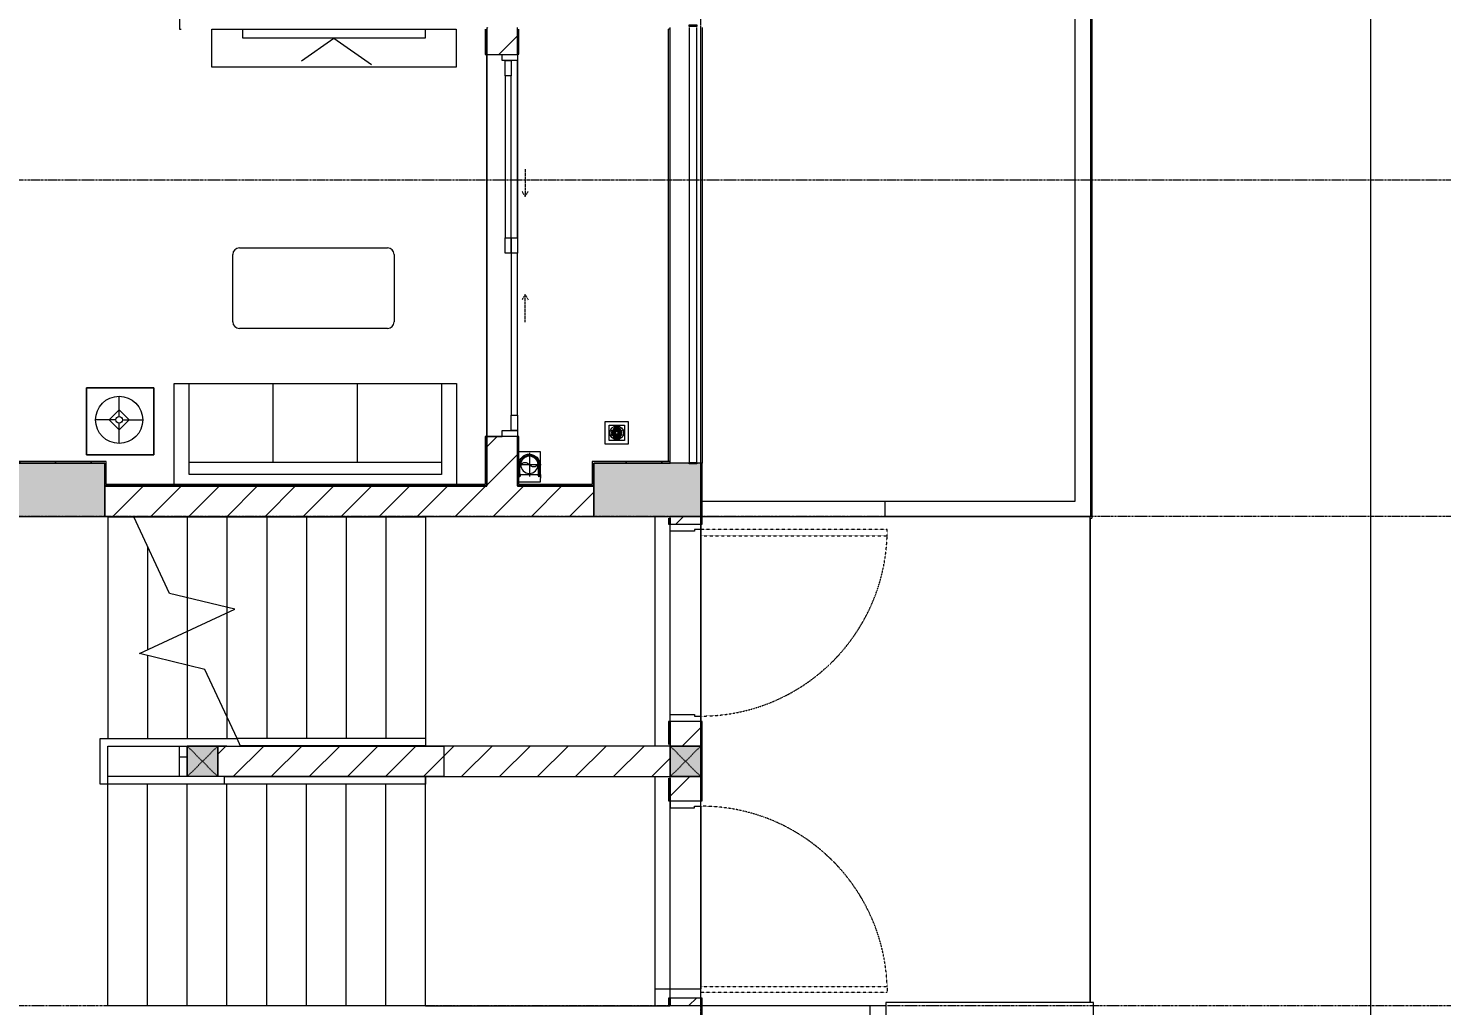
# Model space of a CAD drawing. Header units: millimetres. Extents: x 5356 to 209803, y -16346 to 109894.
# Drawn here: x 122853 to 132101, y 33837 to 40232 of the extents above; entities that cross this region are included whole.
import ezdxf

# ---------------------------------------------------------------- set-up
doc = ezdxf.new("R2010")
doc.units = ezdxf.units.MM
for name, pattern in [('Dash', [6, 3, -3]), ('Grid Line', [22.225, 12.7, -3.175, 3.175, -3.175]), ('IMPORT-CENTER _3_', [10.16, 6.35, -1.27, 1.27, -1.27]), ('NET VAN', [1.06, 0.53, -0.53]), ('Overhead', [3.96875, 2.38125, -1.5875])]:
    doc.linetypes.add(name, pattern=pattern)
for name, color, linetype, lineweight in [('0-1', 7, 'Continuous', 5), ('A-ANNO-DIMS', 211, 'Continuous', 9), ('A-ANNO-DIMS-220', 211, 'Continuous', 9), ('A-DETL-GENF-2', 9, 'NET VAN', 9), ('A-DOOR', 31, 'Continuous', 9), ('A-DOOR-FRAM', 31, 'Continuous', 9), ('A-DOOR-HDLN', 31, 'Dash', 9), ('A-FLOR', 192, 'Continuous', 9), ('A-FLOR-1', 9, 'Continuous', 9), ('A-FLOR-HRAL', 11, 'Continuous', 9), ('A-WALL', 113, 'Continuous', 9), ('A-WALL-3', 113, 'Continuous', 18), ('A-WALL-PATT-2', 9, 'Continuous', 9), ('A-WALL-PATT-3', 111, 'Continuous', 9), ('G-IMPT', 8, 'Continuous', 9), ('G-IMPT-2', 8, 'IMPORT-CENTER _3_', 9), ('I-FURN', 30, 'Continuous', 9), ('I-FURN-1', 9, 'Continuous', 9), ('I-WALL-1', 253, 'Continuous', 18), ('I-WALL-2', 9, 'Continuous', 9), ('I-WALL-3', 2, 'Continuous', 18), ('M-EQPM', 50, 'Continuous', 9), ('S-BEAM-1', 9, 'Continuous', 9), ('S-COLS', 52, 'Continuous', 9), ('S-COLS-1', 254, 'Continuous', 5), ('S-COLS-2', 253, 'Continuous', 18), ('S-COLS-4', 52, 'Continuous', 18), ('S-COLS-5', 52, 'Dash', 9), ('S-COLS-HDLN', 52, 'Dash', 9), ('S-GRID-1', 1, 'Grid Line', 9), ('S-STRS', 31, 'Continuous', 9), ('S-STRS-MBND', 31, 'Overhead', 9), ('S-STRS-MBND-1', 31, 'Continuous', 9)]:
    doc.layers.add(name, color=color, linetype=linetype, lineweight=lineweight)
doc.styles.add('Arial_2', font='arial_0.ttf', dxfattribs={"width": 0.9, "height": 660})
doc.dimstyles.new('1_Dim_chi_tiet_khu_đất_2', dxfattribs={"dimscale": 304.8, "dimtxt": 673.371204, "dimasz": 0.866142, "dimexe": 0.721785, "dimexo": 0.0625, "dimgap": 0.072178, "dimtad": 1, "dimdec": 0, "dimrnd": 5, "dimzin": 0, "dimdsep": 46, "dimtxsty": 'Arial_2', "dimblk1": 'OBLIQUE', "dimblk2": 'OBLIQUE', "dimsah": 1, "dimcen": 0.09, "dimdle": 0.721785, "dimazin": 0, "dimtfac": 1, "dimtdec": 4, "dimtix": 1, "dimtmove": 0, "dimatfit": 3, "dimfxl": 2.165354, "dimfxlon": 1, "dimtvp": 1, "dimtolj": 1, "dimtzin": 0, "dimarcsym": 2})
pattern_1 = [(45, (0, 0), (-116.67262, 116.67262), [])]
pattern_2 = [(45, (0, 0), (-124.4508, 124.4508), [])]

# ---------------------------------------------------------------- blocks, each defined once
blk = doc.blocks.new('NCV_TKTC_KET CAU_rvt-1-TKCS_MB ĐỊNH VỊ MỐC TỌA ĐỘ CÔNG TRÌNH')
at = {"layer": 'S-COLS-1'}
for points in [[(122052.6, 37036.9), (123352.6, 37036.9), (123352.6, 37386.9), (122052.6, 37386.9)], [(127227.6, 37036.9), (127252.6, 37036.9), (127252.6, 37386.9), (127227.6, 37386.9), (127227.6, 37381.9), (127177.6, 37381.9), (127177.6, 37386.9), (126552.6, 37386.9), (126552.6, 37036.9), (127177.6, 37036.9)]]:
    blk.add_hatch(color=256, dxfattribs=at).paths.add_polyline_path(points)
at = {"layer": 'A-FLOR-1'}
for p, q in [((123352.6, 37036.9), (126552.6, 37036.9)), ((125452.6, 37036.9), (125452.6, 35587.3))]:
    blk.add_line(p, q, dxfattribs=at)
at = {"layer": 'S-BEAM-1'}
for p, q in [((126952.6, 37036.9), (126952.6, 35535.6)), ((127252.6, 35696.9), (127252.6, 36986.9)), ((126952.6, 35335.6), (126952.6, 33946.9)), ((127252.6, 33887), (127252.6, 35177.4)), ((126952.6, 33946.9), (127252.6, 33946.9)), ((126952.6, 33946.9), (126952.6, 33836.9)), ((127252.6, 33887.4), (127252.6, 33946.9))]:
    blk.add_line(p, q, dxfattribs=at)
at = {"layer": 'S-COLS-2'}
for p, q in [((123352.6, 37386.9), (122052.6, 37386.9)), ((123352.6, 37036.9), (123352.6, 37386.9)), ((127177.6, 37386.9), (126552.6, 37386.9)), ((126552.6, 37386.9), (126552.6, 37036.9)), ((127252.6, 37386.9), (127227.6, 37386.9)), ((127252.6, 37036.9), (127252.6, 37386.9)), ((122052.6, 37036.9), (123352.6, 37036.9)), ((126552.6, 37036.9), (127252.6, 37036.9))]:
    blk.add_line(p, q, dxfattribs=at)
blk = doc.blocks.new('LOBBY_SOFA_1 - LOBBY_SOFA_1-851489-TKCS_MB ĐỊNH VỊ MỐC TỌA ĐỘ CÔNG TRÌNH')
at = {"layer": 'I-FURN'}
for p, q in [((-2172.3, 1064.5), (-2172.3, 1504.5)), ((-2128.3, 1548.5), (-1160.3, 1548.5)), ((-1116.3, 1504.5), (-1116.3, 1064.5)), ((-1160.3, 1020.5), (-2128.3, 1020.5)), ((-2556, 660), (-708, 660)), ((-2556, 0), (-2556, 660)), ((-2457, 66), (-2457, 660)), ((-1907, 143), (-1907, 660)), ((-1357, 143), (-1357, 660)), ((-807, 660), (-807, 66)), ((-708, 660), (-708, 0)), ((-2688.2, 633.5), (-3128.2, 633.5)), ((-3128.2, 633.5), (-3128.2, 193.5)), ((-2915.4, 445), (-2915.4, 577)), ((-2688.2, 193.5), (-2688.2, 633.5)), ((-2981.4, 423), (-2915.4, 489)), ((-2915.4, 489), (-2849.4, 423)), ((-2937.4, 423), (-3069.4, 423)), ((-2915.4, 357), (-2981.4, 423)), ((-2849.4, 423), (-2915.4, 357)), ((-2915.4, 269), (-2915.4, 401)), ((-2893.4, 423), (-2761.4, 423)), ((-3128.2, 193.5), (-2688.2, 193.5)), ((-807, 143), (-2457, 143)), ((-807, 66), (-2457, 66))]:
    blk.add_line(p, q, dxfattribs=at)
for radius in [154, 22]:
    blk.add_circle((-2915.4, 423), radius, dxfattribs=at)
for centre, start, end in [((-2128.3, 1504.5), 90, 180), ((-1160.3, 1504.5), 0, 90), ((-2128.3, 1064.5), 180, 270), ((-1160.3, 1064.5), 270, 0)]:
    blk.add_arc(centre, 44, start, end, dxfattribs=at)
at = {"layer": 'I-FURN-1'}
for p, q in [((-2172.3, 1064.5), (-2172.3, 1504.5)), ((-2128.3, 1548.5), (-1160.3, 1548.5)), ((-1116.3, 1504.5), (-1116.3, 1064.5)), ((-1160.3, 1020.5), (-2128.3, 1020.5)), ((-2556, 660), (-708, 660)), ((-2556, 0), (-2556, 660)), ((-708, 660), (-708, 0)), ((-3128.2, 633.5), (-2688.2, 633.5)), ((-3128.2, 193.5), (-3128.2, 633.5)), ((-2688.2, 633.5), (-2688.2, 193.5)), ((-2688.2, 193.5), (-3128.2, 193.5))]:
    blk.add_line(p, q, dxfattribs=at)
for centre, start, end in [((-2128.3, 1504.5), 90, 180), ((-1160.3, 1504.5), 0, 90), ((-2128.3, 1064.5), 180, 270), ((-1160.3, 1064.5), 270, 0)]:
    blk.add_arc(centre, 44, start, end, dxfattribs=at)
blk = doc.blocks.new('RES_BAN AN - RES_BAN AN-V99-TKCS_MB ĐỊNH VỊ MỐC TỌA ĐỘ CÔNG TRÌNH')
at = {"layer": 'I-FURN-1'}
for p, q in [((0, 250), (1600, 250)), ((0, 0), (0, 250)), ((1600, 250), (1600, 0)), ((1600, 0), (0, 0))]:
    blk.add_line(p, q, dxfattribs=at)
blk = doc.blocks.new('KE TIVI-2 - KE TIVI-2-V100-TKCS_MB ĐỊNH VỊ MỐC TỌA ĐỘ CÔNG TRÌNH')
at = {"layer": 'I-FURN-1'}
for p, q in [((0, 60), (-245.7, 232.1)), ((213, 209.1), (0, 60)), ((-595.6, 60), (595.6, 60)), ((-595.6, 0), (-595.6, 60)), ((595.6, 0), (-595.6, 0)), ((595.6, 60), (595.6, 0))]:
    blk.add_line(p, q, dxfattribs=at)
blk = doc.blocks.new('NCV_TKTC_TANG 1_rvt-1-TKCS_MB ĐỊNH VỊ MỐC TỌA ĐỘ CÔNG TRÌNH')
at = {"layer": 'A-WALL-PATT-2'}
h = blk.add_hatch(dxfattribs=at)
h.set_pattern_fill('FP_3', color=256, style=0, pattern_type=2)
h.set_pattern_definition(pattern_1)
h.paths.add_polyline_path([(123852.6, 40226.9), (123852.6, 43436.9), (123842.6, 43436.9), (123842.6, 40226.9)])
h = blk.add_hatch(dxfattribs=at)
h.set_pattern_fill('FP_3', color=256, style=0, pattern_type=2)
h.set_pattern_definition(pattern_1)
h.paths.add_polyline_path([(125852.6, 37246.9), (125852.6, 37560.7), (125842.6, 37560.7), (125842.6, 37246.9)])
h.paths.add_polyline_path([(125852.6, 40060.7), (125852.6, 40226.9), (125842.6, 40226.9), (125842.6, 40060.7)])
h = blk.add_hatch(dxfattribs=at)
h.set_pattern_fill('FP_3', color=256, style=0, pattern_type=2)
h.set_pattern_definition(pattern_1)
h.paths.add_polyline_path([(126062.6, 37236.9), (126062.6, 37561.5), (126052.6, 37560.3), (126052.6, 37236.9)])
h.paths.add_polyline_path([(126062.6, 40061.5), (126062.6, 40226.9), (126052.6, 40226.9), (126052.6, 40061.5)])
h = blk.add_hatch(dxfattribs=at)
h.set_pattern_fill('FP_3', color=256, style=0, pattern_type=2)
h.set_pattern_definition(pattern_1)
h.paths.add_polyline_path([(122768.5, 37386.9), (123352.6, 37386.9), (123352.6, 37396.9), (122042.6, 37396.9), (122042.6, 37386.9), (122163.2, 37386.9)])
h = blk.add_hatch(dxfattribs=at)
h.set_pattern_fill('FP_3', color=256, style=0, pattern_type=2)
h.set_pattern_definition(pattern_1)
h.paths.add_polyline_path([(123362.6, 37246.9), (123362.6, 37396.9), (123352.6, 37396.9), (123352.6, 37246.9)])
h = blk.add_hatch(dxfattribs=at)
h.set_pattern_fill('FP_3', color=256, style=0, pattern_type=2)
h.set_pattern_definition(pattern_1)
h.paths.add_polyline_path([(126552.6, 37386.9), (127052.6, 37386.9), (127052.6, 37396.9), (126542.6, 37396.9), (126542.6, 37386.9)])
h = blk.add_hatch(dxfattribs=at)
h.set_pattern_fill('FP_3', color=256, style=0, pattern_type=2)
h.set_pattern_definition(pattern_1)
h.paths.add_polyline_path([(123352.6, 37236.9), (125852.6, 37236.9), (125852.6, 37246.9), (123352.6, 37246.9)])
h = blk.add_hatch(dxfattribs=at)
h.set_pattern_fill('FP_3', color=256, style=0, pattern_type=2)
h.set_pattern_definition(pattern_1)
h.paths.add_polyline_path([(126552.6, 37236.9), (126552.6, 37246.9), (126062.6, 37246.9), (126062.6, 37236.9), (126399.8, 37236.9)])
at = {"layer": 'A-FLOR-1'}
for p, q in [((125852.6, 37560.7), (125852.6, 40060.3)), ((125852.6, 40060.3), (125852.6, 37560.7)), ((126052.6, 38860.3), (126052.6, 40020.3)), ((125852.6, 37560.7), (125952.6, 37560.7))]:
    blk.add_line(p, q, dxfattribs=at)
at = {"layer": 'I-WALL-1'}
for p, q in [((123842.6, 43426.9), (123842.6, 40226.9)), ((123842.6, 40226.9), (123852.6, 40226.9)), ((125842.6, 40226.9), (125842.6, 40060.7)), ((125852.6, 40060.7), (125852.6, 40226.9)), ((126052.6, 40226.9), (126052.6, 40061.5)), ((126062.6, 40061.5), (126062.6, 40226.9)), ((125842.6, 40060.7), (125852.6, 40060.7)), ((126052.6, 40061.5), (126062.6, 40061.5)), ((125842.6, 37560.7), (125842.6, 37246.9)), ((125852.6, 37560.7), (125842.6, 37560.7)), ((125852.6, 37246.9), (125852.6, 37560.7)), ((126062.6, 37561.5), (126052.6, 37561.5)), ((126052.6, 37560.3), (126052.6, 37236.9)), ((126062.6, 37246.9), (126062.6, 37561.5)), ((123352.6, 37396.9), (122042.6, 37396.9)), ((122052.6, 37386.9), (123352.6, 37386.9)), ((123362.6, 37396.9), (123352.6, 37396.9)), ((123352.6, 37386.9), (123352.6, 37246.9)), ((123362.6, 37246.9), (123362.6, 37396.9)), ((127052.6, 37396.9), (126542.6, 37396.9)), ((126542.6, 37396.9), (126542.6, 37386.9)), ((126542.6, 37386.9), (126542.6, 37246.9)), ((126552.6, 37386.9), (127052.6, 37386.9)), ((126552.6, 37246.9), (126552.6, 37386.9)), ((127052.6, 37386.9), (127052.6, 37396.9)), ((123352.6, 37246.9), (123352.6, 37236.9)), ((123352.6, 37236.9), (125852.6, 37236.9)), ((125842.6, 37246.9), (123362.6, 37246.9)), ((125852.6, 37236.9), (125852.6, 37246.9)), ((126052.6, 37236.9), (126062.6, 37236.9)), ((126542.6, 37246.9), (126062.6, 37246.9)), ((126062.6, 37236.9), (126552.6, 37236.9)), ((126552.6, 37236.9), (126552.6, 37246.9))]:
    blk.add_line(p, q, dxfattribs=at)
at = {"layer": 'I-WALL-2'}
for p in [(127042.6, 37396.9), (127052.6, 40226.9)]:
    blk.add_line(p, (127042.6, 40226.9), dxfattribs=at)
at = {"layer": 'I-FURN-1', "rotation": 180}
for name, p in [('RES_BAN AN - RES_BAN AN-V99-TKCS_MB ĐỊNH VỊ MỐC TỌA ĐỘ CÔNG TRÌNH', (125652.9, 40226.9)), ('KE TIVI-2 - KE TIVI-2-V100-TKCS_MB ĐỊNH VỊ MỐC TỌA ĐỘ CÔNG TRÌNH', (124852.9, 40226.9))]:
    blk.add_blockref(name, p, dxfattribs=at)
at = {"layer": 'I-FURN-1'}
blk.add_blockref('LOBBY_SOFA_1 - LOBBY_SOFA_1-851489-TKCS_MB ĐỊNH VỊ MỐC TỌA ĐỘ CÔNG TRÌNH', (126362.6, 37246.9), dxfattribs=at)
blk = doc.blocks.new('FD_01 - FD_01-1200x2200mm-1787918-TKCS_MB ĐỊNH VỊ MỐC TỌA ĐỘ CÔNG TRÌNH')
at = {"layer": 'A-DETL-GENF-2'}
for p, q in [((610, -100), (570, -100)), ((570, -100), (570, -1320)), ((610, -1320), (610, -100)), ((570, -1320), (610, -1320))]:
    blk.add_line(p, q, dxfattribs=at)
blk.add_arc((610, -100), 1220, 180, 268.12111, dxfattribs=at)
at = {"layer": 'A-DOOR-FRAM'}
for p, q in [((-645, 100), (-600, 100)), ((-600, 100), (-600, -60)), ((600, 100), (645, 100)), ((600, -60), (600, 100)), ((-600, -60), (-610, -60)), ((-610, -60), (-610, -100)), ((610, -60), (600, -60)), ((610, -100), (610, -60)), ((-610, -100), (-645, -100)), ((645, -100), (610, -100))]:
    blk.add_line(p, q, dxfattribs=at)
blk = doc.blocks.new('FD_01 - FD_01-1200x2200mm-V3-TKCS_MB ĐỊNH VỊ MỐC TỌA ĐỘ CÔNG TRÌNH')
at = {"layer": 'A-DETL-GENF-2'}
for p, q in [((570, 100), (570, 1320)), ((570, 1320), (610, 1320)), ((610, 1320), (610, 100)), ((610, 100), (570, 100))]:
    blk.add_line(p, q, dxfattribs=at)
blk.add_arc((610, 100), 1220, 91.87889, 180, dxfattribs=at)
at = {"layer": 'A-DOOR-FRAM'}
for p, q in [((-610, 100), (-645, 100)), ((-610, 60), (-610, 100)), ((-600, 60), (-610, 60)), ((-600, -100), (-600, 60)), ((-645, -100), (-600, -100))]:
    blk.add_line(p, q, dxfattribs=at)
blk = doc.blocks.new('Top Rail Type - Top Rail_Internal_-1529146-TKCS_MB ĐỊNH VỊ MỐC TỌA ĐỘ CÔNG TRÌNH')
at = {"layer": 'A-FLOR-HRAL'}
for p, q in [((123842.2, 35462.3), (123842.2, 35535.6)), ((123892.2, 35535.6), (123892.2, 35462.3)), ((124218.2, 35587.3), (125452.6, 35587.3)), ((125452.6, 35537.3), (124241.5, 35537.3)), ((125452.6, 35587.3), (125452.6, 35537.3)), ((123842.2, 35411.5), (123842.2, 35462.3)), ((123892.2, 35462.3), (123842.2, 35462.3)), ((123892.2, 35462.3), (123892.2, 35411.5)), ((123842.2, 35336.9), (123842.2, 35411.5)), ((123892.2, 35411.5), (123892.2, 35336.9))]:
    blk.add_line(p, q, dxfattribs=at)
blk = doc.blocks.new('Top Rail Type - Top Rail_Internal_-V183-TKCS_MB ĐỊNH VỊ MỐC TỌA ĐỘ CÔNG TRÌNH')
at = {"layer": 'A-FLOR-HRAL'}
for p, q in [((123842.2, 35462.3), (123842.2, 35535.6)), ((123892.2, 35462.3), (123892.2, 35535.6)), ((124218.2, 35587.3), (125452.6, 35587.3)), ((124241.5, 35537.3), (125452.6, 35537.3)), ((125452.6, 35587.3), (125452.6, 35537.3)), ((123842.2, 35336.9), (123842.2, 35462.3)), ((123892.2, 35336.9), (123892.2, 35462.3))]:
    blk.add_line(p, q, dxfattribs=at)
blk = doc.blocks.new('Top Rail Type - Top Rail_Internal_-1529174-TKCS_MB ĐỊNH VỊ MỐC TỌA ĐỘ CÔNG TRÌNH')
at = {"layer": 'A-FLOR-HRAL'}
for p, q in [((124136.6, 35286.5), (124136.6, 35336.5)), ((125452.6, 35335.6), (125452.6, 35286.5)), ((125452.6, 35286.5), (124136.6, 35286.5))]:
    blk.add_line(p, q, dxfattribs=at)
blk = doc.blocks.new('Top Rail Type - Top Rail_Internal_-V184-TKCS_MB ĐỊNH VỊ MỐC TỌA ĐỘ CÔNG TRÌNH')
at = {"layer": 'A-FLOR-HRAL'}
for p, q in [((123322.2, 35586), (123447.2, 35586)), ((123322.2, 35461), (123322.2, 35586)), ((123372.2, 35536), (123447.2, 35536)), ((123372.2, 35461), (123372.2, 35536)), ((123447.2, 35586), (124218.8, 35586)), ((123447.2, 35536), (124242.1, 35536)), ((124242.1, 35536), (124218.8, 35586)), ((123322.2, 35286.5), (123322.2, 35461)), ((123372.2, 35336.5), (123372.2, 35461)), ((123447.2, 35336.5), (123372.2, 35336.5)), ((124136.6, 35336.5), (123447.2, 35336.5)), ((125452.6, 35286.5), (125452.6, 35335.6)), ((123447.2, 35286.5), (123322.2, 35286.5)), ((125452.6, 35286.5), (123447.2, 35286.5))]:
    blk.add_line(p, q, dxfattribs=at)
blk = doc.blocks.new('TKTC_XREF_251221_MB TANG 1 - TKTC_XREF_260130_MB TANG 1_dwg_THU NUOC - THU NUOC-444531-TKCS_MB TẦNG 1-4202124-TKCS_MB ĐỊNH VỊ MỐC TỌA ĐỘ CÔNG TRÌNH')
at = {"layer": 'M-EQPM'}
for p, q in [((-23.3, 10.8), (40.9, 10.8)), ((40.9, 4.8), (-23.3, 4.8)), ((-11, 23.3), (28.5, 23.3)), ((28.5, 17.3), (-11, 17.3)), ((-1.1, 35.6), (18.5, 35.6)), ((18.5, 29.6), (-1.1, 29.6)), ((-23.3, -13.6), (40.9, -13.6)), ((40.9, -19.6), (-23.3, -19.6)), ((-11, -26.1), (28.5, -26.1)), ((28.5, -32.1), (-11, -32.1)), ((-1.1, -38.5), (18.5, -38.5)), ((18.5, -44.5), (-1.1, -44.5))]:
    blk.add_line(p, q, dxfattribs=at)
at = {"layer": 'M-EQPM', "flags": 128}
for points in [[(83.7, -79.4), (83.7, 70.6), (-66.3, 70.6), (-66.3, -79.4)], [(58.7, -54.4), (58.7, 45.6), (-41.3, 45.6), (-41.3, -54.4)]]:
    blk.add_lwpolyline(points, close=True, dxfattribs=at)
for points in [[(-23.3, -1.2), (0.7, -1.2), (0.7, -7.2), (-23.3, -7.2)], [(40.9, -7.2), (16.7, -7.2), (16.7, -1.2), (40.9, -1.2)]]:
    blk.add_lwpolyline(points, dxfattribs=at)
at = {"layer": 'M-EQPM'}
for centre, radius, start, end in [((8.7, -4.4), 45, 360, 180), ((8.7, -4.4), 45, 360, 180), ((-23.3, 7.8), 3, 90, 270), ((-11, 20.3), 3, 90, 270), ((-1.1, 32.6), 3, 90, 270), ((18.5, 32.6), 3, 270, 90), ((28.5, 20.3), 3, 270, 90), ((40.9, 7.8), 3, 270, 90), ((8.7, -4.4), 45, 180, 360), ((8.7, -4.4), 45, 180, 360), ((-23.3, -4.2), 3, 90, 270), ((-23.3, -16.6), 3, 90, 270), ((-11, -29.1), 3, 90, 270), ((-1.1, -41.5), 3, 90, 270), ((18.5, -41.5), 3, 270, 90), ((28.5, -29.1), 3, 270, 90), ((40.9, -4.2), 3, 270, 90), ((40.9, -16.6), 3, 270, 90)]:
    blk.add_arc(centre, radius, start, end, dxfattribs=at)
blk = doc.blocks.new('TKTC_XREF_251221_MB TANG 1 - TKTC_XREF_260130_MB TANG 1_dwg_CUM U_DN100-V228-TKCS_MB ĐỊNH VỊ MỐC TỌA ĐỘ CÔNG TRÌNH')
at = {"layer": 'G-IMPT'}
blk.add_hatch(color=256, dxfattribs=at).paths.add_polyline_path([(0, 61), (15.8, 58.9), (30.5, 52.8), (43.1, 43.1), (52.8, 30.5), (58.9, 15.8), (61, 0), (58.9, -15.8), (52.8, -30.5), (43.1, -43.1), (28.4, -53.7), (15.8, -58.9), (0, -61), (0, -57), (14.8, -55.1), (28.5, -49.4), (40.3, -40.3), (49.4, -28.5), (55.1, -14.8), (57, 0), (55.1, 14.8), (49.4, 28.5), (40.3, 40.3), (28.4, 49.4), (14.8, 55.1), (0, 57)])
for p, q in [((-79.1, 66.6), (-79.1, 63.4)), ((-76.6, 66.6), (-76.6, 63.4)), ((-74.6, 66.6), (-74.6, 63.4)), ((-72.7, 69.3), (-72.7, 60.7)), ((-66.9, 67.9), (-71.7, 67.9)), ((-66.9, 62.1), (-71.7, 62.1)), ((-65, 69), (0, 69)), ((-79.1, -63.4), (-79.1, -66.6)), ((-76.6, -63.4), (-76.6, -66.6)), ((-74.6, -63.4), (-74.6, -66.6)), ((-72.7, -60.7), (-72.7, -68.1)), ((-66.9, -62.1), (-71.7, -62.1)), ((-66.9, -67.9), (-71.7, -67.9))]:
    blk.add_line(p, q, dxfattribs=at)
at = {"layer": 'G-IMPT', "flags": 128}
for points in [[(-72.7, 67.6), (-78.1, 67.6), (-78.1, 62.4), (-72.7, 62.4)], [(-71.7, 59.2), (-66.9, 59.2), (-66.9, 70.8), (-71.7, 70.8)], [(-66.9, 70.8), (-66.9, 72.7), (-65, 72.7), (-65, 57.3), (-66.9, 57.3), (-66.9, 59.2)], [(-65, 61), (0, 61), (0, 57)], [(-72.7, -62.4), (-78.1, -62.4), (-78.1, -67.6), (-72.7, -67.6)], [(-66.9, -68.1), (-66.9, -59.2), (-71.7, -59.2)], [(-66.9, -59.2), (-66.9, -57.3), (-65, -57.3), (-65, -68.1)], [(-65, -61), (0, -61), (0, -57)]]:
    blk.add_lwpolyline(points, dxfattribs=at)
at = {"layer": 'G-IMPT'}
for centre, radius, start, end in [((-78.1, 66.6), 0.96, 90, 180), ((-78.1, 63.4), 0.96, 180, 270), ((-71.1, 69.3), 1.56, 112.61986, 247.38014), ((-67.9, 65), 4.8, 143.1301, 216.8699), ((-71.1, 60.7), 1.56, 112.61986, 247.38014), ((0, 0), 69, 272.38806, 90), ((0, 0), 61, 270, 90), ((0, 0), 57, 270, 90), ((-78.1, -63.4), 0.96, 90, 180), ((-78.1, -66.6), 0.96, 180, 270), ((-71.1, -60.7), 1.56, 112.61986, 247.38014), ((-67.9, -65), 4.8, 143.1301, 216.8699)]:
    blk.add_arc(centre, radius, start, end, dxfattribs=at)
blk = doc.blocks.new('TKTC_XREF_251221_MB TANG 1 - TKTC_XREF_260130_MB TANG 1_dwg_$cc-V229-TKCS_MB ĐỊNH VỊ MỐC TỌA ĐỘ CÔNG TRÌNH')
at = {"layer": 'G-IMPT'}
blk.add_circle((0, 0), 0.5, dxfattribs=at)
for centre, radius, start, end in [((0, 0), 0.5, 90, 270), ((0.188, 0.25), 0.313, 126.8699, 233.1301), ((-0.188, -0.25), 0.313, 306.8699, 53.1301)]:
    blk.add_arc(centre, radius, start, end, dxfattribs=at)
at = {"layer": 'G-IMPT-2'}
for p, q in [((-0.673, 0), (0.673, 0)), ((0, -0.673), (0, 0.605))]:
    blk.add_line(p, q, dxfattribs=at)
blk = doc.blocks.new('TKTC_XREF_251221_MB TANG 1 - TKTC_XREF_260130_MB TANG 1_dwg-4202109-TKCS_MB ĐỊNH VỊ MỐC TỌA ĐỘ CÔNG TRÌNH')
at = {"layer": 'G-IMPT'}
for p, q in [((-77089.1, -364034.9), (-76948.7, -364034.9)), ((-75899.1, -365649.7), (-75899.1, -364359.7)), ((-75899.1, -367459.3), (-75899.1, -366169.3))]:
    blk.add_line(p, q, dxfattribs=at)
at = {"layer": 'G-IMPT', "flags": 128}
for points in [[(-76948.7, -364034.9), (-76948.7, -363885.2), (-77089.1, -363885.2)], [(-77089.1, -364035), (-76948.5, -364035), (-76948.8, -364084.8), (-77089.6, -364084.8)]]:
    blk.add_lwpolyline(points, dxfattribs=at)
at = {"extrusion": (0, 0, -1), "zscale": -1}
blk.add_blockref('TKTC_XREF_251221_MB TANG 1 - TKTC_XREF_260130_MB TANG 1_dwg_THU NUOC - THU NUOC-444531-TKCS_MB TẦNG 1-4202124-TKCS_MB ĐỊNH VỊ MỐC TỌA ĐỘ CÔNG TRÌNH', (76440.4, -363757), dxfattribs=at)
at = {"extrusion": (0, 0, -1)}
for name, p, xscale, yscale, zscale, rotation in [('TKTC_XREF_251221_MB TANG 1 - TKTC_XREF_260130_MB TANG 1_dwg_CUM U_DN100-V228-TKCS_MB ĐỊNH VỊ MỐC TỌA ĐỘ CÔNG TRÌNH', (77021.1, -363970), 0.9975000000000006, 0.9975000000000006, -0.9975000000000006, 90.00099133829468), ('TKTC_XREF_251221_MB TANG 1 - TKTC_XREF_260130_MB TANG 1_dwg_$cc-V229-TKCS_MB ĐỊNH VỊ MỐC TỌA ĐỘ CÔNG TRÌNH', (77020.3, -363970), 113.7150000000073, 113.7150000000073, -113.7150000000073, 269.9990086637467)]:
    blk.add_blockref(name, p, dxfattribs=dict(at, xscale=xscale, yscale=yscale, zscale=zscale, rotation=rotation))
blk = doc.blocks.new('TKTC_XREF_251221_MB TANG 1 - TKTC_XREF_251221_MB TANG 1-2038492-TKCS_MB ĐỊNH VỊ MỐC TỌA ĐỘ CÔNG TRÌNH')
blk.add_blockref('TKTC_XREF_251221_MB TANG 1 - TKTC_XREF_260130_MB TANG 1_dwg-4202109-TKCS_MB ĐỊNH VỊ MỐC TỌA ĐỘ CÔNG TRÌNH', (169499.1, 384109.7))
blk = doc.blocks.new('G1_SOF - BO TRU - 200x200-3944914-TKCS_MB ĐỊNH VỊ MỐC TỌA ĐỘ CÔNG TRÌNH')
at = {"layer": 'S-COLS-HDLN'}
for p, q in [((-100, -100), (100, 100)), ((100, -100), (-100, 100))]:
    blk.add_line(p, q, dxfattribs=at)
blk = doc.blocks.new('G1_SOF - BO TRU - 200x200-3051103-TKCS_MB ĐỊNH VỊ MỐC TỌA ĐỘ CÔNG TRÌNH')
at = {"layer": 'S-COLS-HDLN'}
for p, q in [((-100, -100), (100, 100)), ((100, -100), (-100, 100))]:
    blk.add_line(p, q, dxfattribs=at)
blk = doc.blocks.new('Railing - 50 x 10mm-1251311-TKCS_MB ĐỊNH VỊ MỐC TỌA ĐỘ CÔNG TRÌNH')
at = {"layer": 'A-FLOR-HRAL'}
for p, q in [((25, 5), (-25, 5)), ((-25, 5), (-25, -5)), ((25, -5), (25, 5)), ((-25, -5), (25, -5))]:
    blk.add_line(p, q, dxfattribs=at)
blk = doc.blocks.new('Railing - Railing-3224971-TKCS_MB ĐỊNH VỊ MỐC TỌA ĐỘ CÔNG TRÌNH')
at = {"layer": 'A-FLOR-HRAL'}
for p, q in [((127177.6, 40236.9), (127177.6, 37391.9)), ((127227.6, 37391.9), (127227.6, 40236.9))]:
    blk.add_line(p, q, dxfattribs=at)
at = {"extrusion": (0, 0, -1), "zscale": -1}
for p in [(-127202.6, 40248.7), (-127202.6, 37386.9)]:
    blk.add_blockref('Railing - 50 x 10mm-1251311-TKCS_MB ĐỊNH VỊ MỐC TỌA ĐỘ CÔNG TRÌNH', p, dxfattribs=at)
blk = doc.blocks.new('DEG_02-DEG_03 - DEG_02-2500x2400mm-CỬA ĐI 02 CÁNH TRƯỢT-841416-TKCS_MB ĐỊNH VỊ MỐC TỌA ĐỘ CÔNG TRÌNH')
at = {"layer": 'A-DOOR'}
for p, q in [((-1210, -100), (-1210, -60)), ((-1210, -60), (-1110, -60)), ((-1110, -60), (-1110, -100)), ((-50, -60), (-1110, -60)), ((-50, -60), (-50, -20)), ((-50, -20), (50, -20)), ((50, -60), (-50, -60)), ((-50, -100), (-50, -60)), ((-50, -60), (50, -60)), ((50, -20), (50, -60)), ((1110, -20), (50, -20)), ((50, -60), (1110, -60)), ((50, -60), (50, -100)), ((1110, -60), (1110, -20)), ((1110, -20), (1210, -20)), ((1210, -60), (1110, -60)), ((1210, -20), (1210, -60)), ((-1110, -100), (-1210, -100)), ((-1110, -100), (-50, -100)), ((50, -100), (-50, -100))]:
    blk.add_line(p, q, dxfattribs=at)
at = {"layer": 'A-DOOR-FRAM'}
for p, q in [((-1250, 0), (-1210, 0)), ((-1250, -100), (-1250, 0)), ((-1210, 0), (-1210, -100)), ((1210, -100), (1210, 0)), ((1210, 0), (1250, 0)), ((1250, 0), (1250, -100)), ((-1210, -100), (-1250, -100)), ((1250, -100), (1210, -100))]:
    blk.add_line(p, q, dxfattribs=at)
at = {"layer": 'A-DOOR-HDLN'}
for p, q in [((-500.4, -151.1), (-320.4, -151.1)), ((-320.4, -151.1), (-355, -131.1)), ((-320.4, -151.1), (-355, -171.1)), ((320.4, -151.1), (355, -131.1)), ((320.4, -151.1), (355, -171.1)), ((500.4, -151.1), (320.4, -151.1))]:
    blk.add_line(p, q, dxfattribs=at)
blk = doc.blocks.new('DIMBLOCK10-TKCS_MB ĐỊNH VỊ MỐC TỌA ĐỘ CÔNG TRÌNH')
at = {"layer": 'A-ANNO-DIMS-220'}
for p, q in [((131637.9, 17016.9), (131637.9, 78456.9)), ((130977.9, 78236.9), (131857.9, 78236.9)), ((131637.9, 78236.9), (130977.9, 78236.9)), ((130977.9, 17236.9), (131857.9, 17236.9)), ((131637.9, 17236.9), (130977.9, 17236.9))]:
    blk.add_line(p, q, dxfattribs=at)
at = {"layer": 'A-ANNO-DIMS-220', "lineweight": 25}
for p, q in [((131637.9, 78236.9), (131505.9, 78368.9)), ((131637.9, 78236.9), (131769.9, 78104.9)), ((131637.9, 17236.9), (131505.9, 17368.9)), ((131637.9, 17236.9), (131769.9, 17104.9))]:
    blk.add_line(p, q, dxfattribs=at)
at = {"layer": 'A-ANNO-DIMS-220', "color": 0, "insert": (130759.1, 46597.4), "char_height": 660, "width": 2734.923, "attachment_point": 1, "rotation": 90, "line_spacing_factor": 0.941778, "style": 'Arial_2'}
blk.add_mtext('61000', dxfattribs=at)
blk = doc.blocks.new('_Oblique')
at = {"color": 0, "linetype": 'ByBlock', "lineweight": -2}
blk.add_line((-0.5, -0.5), (0.5, 0.5), dxfattribs=at)

msp = doc.modelspace()

# ---------------------------------------------------------------- hatches: boundary and pattern name
at = {"layer": 'A-WALL-PATT-3'}
h = msp.add_hatch(dxfattribs=at)
h.set_pattern_fill('FP_1', color=256, style=0, pattern_type=2)
h.set_pattern_definition(pattern_2)
h.paths.add_polyline_path([(125852.6, 37237.4), (126052.6, 37237.4), (126052.6, 37560.3), (125852.6, 37560.3), (125852.6, 37405)])
h.paths.add_polyline_path([(126052.6, 40060.3), (126052.6, 40236.9), (125852.6, 40236.9), (125852.6, 40060.3), (125952.6, 40060.3)])
h = msp.add_hatch(dxfattribs=at)
h.set_pattern_fill('FP_1', color=256, style=0, pattern_type=2)
h.set_pattern_definition(pattern_2)
h.paths.add_polyline_path([(125794.5, 37037.4), (126552.6, 37037.4), (126552.6, 37237.4), (123352.6, 37237.4), (123352.6, 37037.4), (125189.3, 37037.4)])
h = msp.add_hatch(dxfattribs=at)
h.set_pattern_fill('FP_8', color=256, style=0, pattern_type=2)
h.set_pattern_definition(pattern_1)
h.paths.add_polyline_path([(127052.6, 35535.6), (127052.6, 35696.9), (127042.6, 35696.9), (127042.6, 35535.6)])
h.paths.add_polyline_path([(127052.6, 36986.9), (127052.6, 37026.9), (127042.6, 37026.9), (127042.6, 36986.9)])
h = msp.add_hatch(dxfattribs=at)
h.set_pattern_fill('FP_1', color=256, style=0, pattern_type=2)
h.set_pattern_definition(pattern_2)
h.paths.add_polyline_path([(127052.6, 33837.4), (127252.6, 33837.4), (127252.6, 33887.4), (127052.6, 33887.4), (127052.6, 33841.9)])
h.paths.add_polyline_path([(127252.6, 35177.4), (127252.6, 35335.6), (127052.6, 35335.6), (127052.6, 35177.4)])
h.paths.add_polyline_path([(127052.6, 35535.6), (127252.6, 35535.6), (127252.6, 35696.9), (127052.6, 35696.9)])
h.paths.add_polyline_path([(127252.6, 36986.9), (127252.6, 37036.9), (127052.6, 37036.9), (127052.6, 36986.9)])
h = msp.add_hatch(dxfattribs=at)
h.set_pattern_fill('FP_1', color=256, style=0, pattern_type=2)
h.set_pattern_definition(pattern_2)
h.paths.add_polyline_path([(124152.6, 35335.6), (127052.6, 35335.6), (127052.6, 35535.6), (124092.6, 35535.6), (124092.6, 35336.5), (124136.2, 35335.6)])
at = {"layer": 'S-COLS-1'}
for points in [[(123892.6, 35336.5), (124092.6, 35336.5), (124092.6, 35535.6), (123892.6, 35535.6)], [(127052.6, 35335.6), (127252.6, 35335.6), (127252.6, 35535.6), (127052.6, 35535.6)]]:
    msp.add_hatch(color=256, dxfattribs=at).paths.add_polyline_path(points)

# ---------------------------------------------------------------- linework, layer by layer
at = {"layer": 'A-FLOR'}
for p, q in [((127262.6, 37137.4), (129701.6, 37137.4)), ((129801.5, 37035.3), (127262.6, 37035.3)), ((129801.5, 33857.4), (129801.5, 37035.3)), ((129801.6, 33857.4), (129801.6, 37026.9)), ((129821.6, 33857.4), (128462.6, 33857.4)), ((128462.6, 33857.4), (128462.6, 33727.4)), ((129821.6, 18236.9), (129821.6, 33857.4)), ((127262.4, 33837.4), (128361.6, 33837.4))]:
    msp.add_line(p, q, dxfattribs=at)
at = {"layer": 'A-WALL'}
for p, q in [((129701.6, 37136.9), (129701.6, 40386.3)), ((129801.6, 40386.3), (129801.6, 37036.9)), ((129811.6, 40386.3), (129811.6, 37026.9)), ((127052.6, 37396.9), (127052.6, 40236.9)), ((127252.6, 37386.9), (127252.6, 40236.5)), ((127262.6, 40236.5), (127262.6, 37386.9)), ((125852.6, 37560.7), (125852.6, 40060.3)), ((126052.6, 40020.3), (126052.6, 38860.3)), ((128457.6, 37136.9), (129701.6, 37136.9)), ((128457.6, 37136.9), (128457.6, 37036.9)), ((127052.6, 37026.9), (127052.6, 36986.9)), ((127052.6, 36986.9), (127052.6, 37026.9)), ((127252.6, 36986.9), (127252.6, 37036.9)), ((127252.6, 37036.9), (127252.6, 36986.9)), ((129801.6, 37036.9), (128457.6, 37036.9)), ((129801.6, 37026.9), (129811.6, 37026.9)), ((127052.6, 35741.9), (127052.6, 36941.9)), ((127252.6, 36951.9), (127252.6, 35731.9)), ((127052.6, 35696.9), (127052.6, 35535.6)), ((127052.6, 35535.6), (127052.6, 35696.9)), ((127252.6, 35535.6), (127252.6, 35696.9)), ((127252.6, 35696.9), (127252.6, 35535.6)), ((124092.6, 35535.6), (124092.6, 35336.5)), ((127052.6, 35535.6), (127252.6, 35535.6)), ((127252.6, 35335.6), (127052.6, 35335.6)), ((127252.6, 35177.4), (127252.6, 35335.6)), ((127252.6, 35335.6), (127252.6, 35177.4)), ((127052.6, 35325.6), (127052.6, 35177.4)), ((127052.6, 35177.4), (127052.6, 35325.6)), ((127052.6, 33946.9), (127052.6, 35132.4)), ((127252.6, 35142.4), (127252.6, 33946.9)), ((127052.6, 33887.4), (127052.6, 33841.9)), ((127052.6, 33841.9), (127052.6, 33887.4)), ((127252.6, 33841.9), (127252.6, 33887.4)), ((127252.6, 33887.4), (127252.6, 33841.9)), ((128361.6, 33837.4), (128462.6, 33837.4)), ((128361.6, 33737.4), (128361.6, 33837.4))]:
    msp.add_line(p, q, dxfattribs=at)
at = {"layer": 'A-WALL-3'}
for p, q in [((125852.6, 40236.9), (125852.6, 40060.3)), ((126052.6, 40060.3), (126052.6, 40236.9)), ((125852.6, 40060.3), (125952.6, 40060.3)), ((125952.6, 37560.3), (125852.6, 37560.3)), ((125852.6, 37560.3), (125852.6, 37237.4)), ((126052.6, 37237.4), (126052.6, 37560.3)), ((127262.6, 37386.9), (127252.6, 37386.9)), ((127252.6, 37386.9), (127252.6, 37037.4)), ((127262.6, 37037.4), (127262.6, 37386.9)), ((125852.6, 37237.4), (123352.6, 37237.4)), ((123352.6, 37237.4), (123352.6, 37037.4)), ((126552.6, 37237.4), (126052.6, 37237.4)), ((126552.6, 37037.4), (126552.6, 37237.4)), ((123352.6, 37037.4), (126552.6, 37037.4)), ((127252.6, 37036.9), (127052.6, 37036.9)), ((127252.6, 37037.4), (127252.6, 37036.9)), ((127252.6, 37037.4), (127262.6, 37037.4)), ((127262.6, 36986.9), (127262.6, 37037.4)), ((127052.6, 36986.9), (127262.6, 36986.9)), ((127262.6, 35696.9), (127052.6, 35696.9)), ((127262.6, 35177.4), (127262.6, 35696.9)), ((124152.6, 35535.6), (124092.6, 35535.6)), ((127052.6, 35535.6), (124242.3, 35535.6)), ((127052.6, 35325.6), (127052.6, 35535.6)), ((127252.6, 35535.6), (127252.6, 35335.6)), ((124136.2, 35335.6), (127052.6, 35335.6)), ((127052.6, 35177.4), (127262.6, 35177.4)), ((127262.6, 33887.4), (127052.6, 33887.4)), ((127262.6, 33486.9), (127262.6, 33887.4)), ((127052.6, 33841.9), (127052.6, 33837.4)), ((127052.6, 33837.4), (127252.6, 33837.4)), ((127252.6, 33837.4), (127252.6, 33841.9)), ((127252.6, 33841.9), (127252.6, 33486.9))]:
    msp.add_line(p, q, dxfattribs=at)
at = {"layer": 'I-WALL-3'}
for p, q in [((127042.6, 37026.9), (127042.6, 36986.9)), ((127042.6, 36986.9), (127052.6, 36986.9)), ((127042.6, 35696.9), (127042.6, 35545.6)), ((127052.6, 35696.9), (127042.6, 35696.9)), ((127042.6, 35325.6), (127042.6, 35177.4)), ((127042.6, 35177.4), (127052.6, 35177.4)), ((127042.6, 33887.4), (127042.6, 33841.9)), ((127052.6, 33887.4), (127042.6, 33887.4)), ((127042.6, 33841.9), (127052.6, 33841.9))]:
    msp.add_line(p, q, dxfattribs=at)
at = {"layer": 'S-COLS'}
for p, q in [((124092.6, 35336.5), (124092.6, 35535.6)), ((127252.6, 35535.6), (127052.6, 35535.6)), ((127052.6, 35335.6), (127252.6, 35335.6))]:
    msp.add_line(p, q, dxfattribs=at)
at = {"layer": 'S-COLS-4'}
for p, q in [((124092.6, 35535.6), (123892.6, 35535.6)), ((123892.6, 35535.6), (123892.6, 35336.5)), ((127052.6, 35535.6), (127052.6, 35335.6)), ((127252.6, 35335.6), (127252.6, 35535.6))]:
    msp.add_line(p, q, dxfattribs=at)
at = {"layer": 'S-GRID-1'}
for p, q in [((127252.6, 20960.6), (127252.6, 80482.7)), ((131551.8, 39236.9), (29351.8, 39236.9)), ((137051.8, 39236.9), (131551.8, 39236.9)), ((131551.8, 37036.9), (29351.8, 37036.9)), ((137051.8, 37036.9), (131551.8, 37036.9)), ((128757.8, 33836.9), (32145.8, 33836.9)), ((134257.8, 33836.9), (128757.8, 33836.9))]:
    msp.add_line(p, q, dxfattribs=at)
at = {"layer": 'S-STRS'}
for p, q in [((123372.6, 37035.6), (121902.6, 37035.6)), ((123372.6, 37035.6), (123372.6, 35586)), ((123372.6, 37035.6), (123542.8, 37035.6)), ((123892.6, 37036.9), (123892.6, 36506.6)), ((124152.6, 37036.9), (124152.6, 36443.4)), ((124412.6, 37036.9), (124412.6, 35587.3)), ((124672.6, 37036.9), (124672.6, 35587.3)), ((124932.6, 37036.9), (124932.6, 35587.3)), ((125192.6, 37036.9), (125192.6, 35587.3)), ((125452.6, 37036.9), (125452.6, 35587.3)), ((123632.6, 36843.2), (123632.6, 36164.3)), ((123892.6, 36506.6), (123892.6, 36285.6)), ((124152.6, 36443.4), (124152.6, 36406.8)), ((124152.6, 36406.8), (124152.6, 35728)), ((123892.6, 36285.6), (123892.6, 36064.6)), ((123632.6, 36127.8), (123632.6, 35586)), ((123892.6, 36064.6), (123892.6, 35586)), ((124152.6, 35728), (124152.6, 35586)), ((123372.6, 35336.9), (123372.6, 35535.6)), ((123372.6, 35535.6), (123632.6, 35535.6)), ((123632.6, 35535.6), (123892.6, 35535.6)), ((124152.6, 35535.6), (124242.3, 35535.6)), ((124241.7, 35536.9), (124412.6, 35536.9)), ((124412.6, 35536.9), (124672.6, 35536.9)), ((124672.6, 35536.9), (124932.6, 35536.9)), ((124932.6, 35536.9), (125192.6, 35536.9)), ((125192.6, 35536.9), (125452.6, 35536.9)), ((123632.6, 35336.9), (123372.6, 35336.9)), ((123892.6, 35336.9), (123632.6, 35336.9)), ((123372.6, 33836.9), (123372.6, 35286.5)), ((123632.6, 33836.9), (123632.6, 35286.5)), ((123892.6, 33836.9), (123892.6, 35286.5)), ((124152.6, 33836.9), (124152.6, 35286.5)), ((124412.6, 33836.9), (124412.6, 35286.5)), ((124672.6, 33836.9), (124672.6, 35286.5)), ((124932.6, 33836.9), (124932.6, 35286.5)), ((125192.6, 33836.9), (125192.6, 35286.5)), ((125452.6, 33836.9), (125452.6, 35286.5))]:
    msp.add_line(p, q, dxfattribs=at)
at = {"layer": 'S-STRS-MBND'}
for p, q in [((123542.8, 37035.6), (125452.6, 37035.6)), ((127052.6, 37035.6), (125452.6, 37035.6)), ((125452.6, 37035.6), (125452.6, 35535.6)), ((127052.6, 33836.9), (127052.6, 37035.6)), ((124242.3, 35535.6), (125452.6, 35535.6)), ((125452.6, 35535.6), (125572.4, 35535.6)), ((125572.4, 35535.6), (125572.4, 35336.9)), ((123372.6, 33836.9), (123372.6, 35336.9)), ((125452.6, 35336.9), (123372.6, 35336.9)), ((125572.4, 35336.9), (125452.6, 35336.9)), ((125452.6, 33836.9), (125452.6, 35336.9)), ((125452.6, 33836.9), (123372.6, 33836.9)), ((125452.6, 33836.9), (127052.6, 33836.9))]:
    msp.add_line(p, q, dxfattribs=at)
at = {"layer": 'S-STRS-MBND-1'}
for p, q in [((123776.3, 36534.8), (123542.8, 37035.6)), ((124204.1, 36430.9), (123776.3, 36534.8)), ((123581, 36140.3), (124204.1, 36430.9)), ((124008.8, 36036.4), (123581, 36140.3)), ((124218.8, 35586), (124008.8, 36036.4))]:
    msp.add_line(p, q, dxfattribs=at)

# ---------------------------------------------------------------- block references
at = {"layer": '0-1'}
for name in ['NCV_TKTC_KET CAU_rvt-1-TKCS_MB ĐỊNH VỊ MỐC TỌA ĐỘ CÔNG TRÌNH', 'NCV_TKTC_TANG 1_rvt-1-TKCS_MB ĐỊNH VỊ MỐC TỌA ĐỘ CÔNG TRÌNH']:
    msp.add_blockref(name, (0, 0), dxfattribs=at)
at = {"layer": 'A-DOOR'}
for name, p, rotation in [('DEG_02-DEG_03 - DEG_02-2500x2400mm-CỬA ĐI 02 CÁNH TRƯỢT-841416-TKCS_MB ĐỊNH VỊ MỐC TỌA ĐỘ CÔNG TRÌNH', (125952.6, 38810.3), 90.0000000000001), ('FD_01 - FD_01-1200x2200mm-1787918-TKCS_MB ĐỊNH VỊ MỐC TỌA ĐỘ CÔNG TRÌNH', (127152.6, 36341.9), 90), ('FD_01 - FD_01-1200x2200mm-V3-TKCS_MB ĐỊNH VỊ MỐC TỌA ĐỘ CÔNG TRÌNH', (127152.6, 34532.4), 270)]:
    msp.add_blockref(name, p, dxfattribs=dict(at, rotation=rotation))
at = {"layer": 'A-FLOR-HRAL'}
for name in ['Railing - Railing-3224971-TKCS_MB ĐỊNH VỊ MỐC TỌA ĐỘ CÔNG TRÌNH', 'Top Rail Type - Top Rail_Internal_-V184-TKCS_MB ĐỊNH VỊ MỐC TỌA ĐỘ CÔNG TRÌNH', 'Top Rail Type - Top Rail_Internal_-1529146-TKCS_MB ĐỊNH VỊ MỐC TỌA ĐỘ CÔNG TRÌNH', 'Top Rail Type - Top Rail_Internal_-V183-TKCS_MB ĐỊNH VỊ MỐC TỌA ĐỘ CÔNG TRÌNH', 'Top Rail Type - Top Rail_Internal_-1529174-TKCS_MB ĐỊNH VỊ MỐC TỌA ĐỘ CÔNG TRÌNH']:
    msp.add_blockref(name, (0, 0), dxfattribs=at)
at = {"layer": 'M-EQPM'}
msp.add_blockref('TKTC_XREF_251221_MB TANG 1 - TKTC_XREF_251221_MB TANG 1-2038492-TKCS_MB ĐỊNH VỊ MỐC TỌA ĐỘ CÔNG TRÌNH', (33652.6, 17236.9), dxfattribs=at)
at = {"layer": 'S-COLS-5', "rotation": 180}
for name, p in [('G1_SOF - BO TRU - 200x200-3051103-TKCS_MB ĐỊNH VỊ MỐC TỌA ĐỘ CÔNG TRÌNH', (123992.6, 35435.6)), ('G1_SOF - BO TRU - 200x200-3944914-TKCS_MB ĐỊNH VỊ MỐC TỌA ĐỘ CÔNG TRÌNH', (127152.6, 35435.6))]:
    msp.add_blockref(name, p, dxfattribs=at)

# ---------------------------------------------------------------- dimensions: what is measured, and where the dimension line sits
at = {"layer": 'A-ANNO-DIMS'}
dim = msp.add_linear_dim(base=(131637.9, 78236.9), p1=(130977.9, 17236.9), p2=(130977.9, 78236.9), angle=90, dimstyle='1_Dim_chi_tiet_khu_đất_2', override={"dimpost": '<>', "dimfxl": 61000}, dxfattribs=at)
dim.commit()
dim.dimension.update_dxf_attribs({"geometry": 'DIMBLOCK10-TKCS_MB ĐỊNH VỊ MỐC TỌA ĐỘ CÔNG TRÌNH', "text_midpoint": (131278.9, 47736.9)})

doc.saveas('drawing.dxf')
